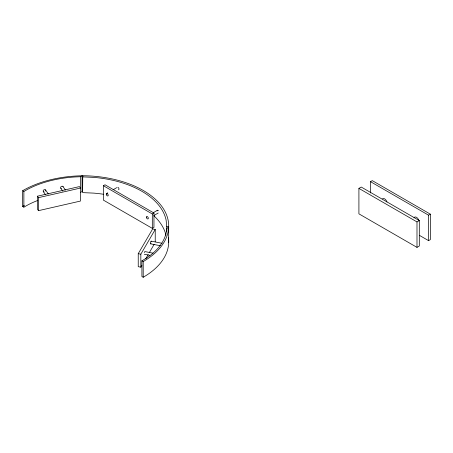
<?xml version="1.0" encoding="UTF-8"?>
<svg xmlns="http://www.w3.org/2000/svg" width="453" height="453" viewBox="0 0 453 453"><rect width="100%" height="100%" fill="white"/><g stroke="black" fill="none" stroke-linecap="round" stroke-linejoin="round"><path stroke-width="0.68" d="M143.21 277.259L143.21 261.551A87.044 50.255 0 0 0 168.686 227.151L166.812 228.34L166.455 231.392A82.565 47.673 0 0 1 145.594 258.64L141.919 260.849L141.919 276.562L143.21 277.259A87.044 50.255 0 0 0 168.686 242.865L168.697 226.63A87.044 50.255 0 0 0 82.769 175.741L82.616 192.616L93.839 193.12A85.062 49.111 0 0 1 103.38 194.241M141.885 265.379L140.832 267.185L138.239 266.681L138.239 253.674L152.638 228.975L155.232 229.478L155.232 241.794M140.832 267.185L140.832 254.178L155.232 229.478M145.747 258.748L148.205 254.529M149.264 252.723L154.179 244.292M103.392 185.73L105.028 184.784L153.952 213.035L153.952 227.423L152.321 228.363L103.392 200.118L103.392 185.73L152.321 213.98L153.952 213.035M106.568 193.533L107.763 192.842M113.142 189.739L116.727 187.667M153.233 212.723L157.418 210.305M154.009 215.441L158.193 213.029M358.912 188.391L361.239 187.049L419.308 220.577L419.308 246.024L416.987 247.366L358.912 213.839L358.912 188.391L416.987 221.919L419.308 220.577M370.492 192.972L370.492 181.659L372.281 180.628L430.35 214.156L430.35 239.609L428.566 240.639L419.399 235.345M370.492 181.659L428.566 215.186L430.35 214.156M37.797 200.441A83.205 48.035 0 0 0 27.695 205.005L23.873 207.163L23.873 191.449L27.695 189.292A83.205 48.035 0 0 1 75.096 176.953L80.424 176.727L82.067 175.787L82.067 191.5L80.424 192.434M37.446 196.194L79.422 186.596L80.43 188.069L38.454 197.661L37.446 196.194L37.446 209.201L38.454 210.668L80.43 201.07L80.424 176.727M82.616 176.88L93.839 177.383A85.062 49.111 0 0 1 166.132 220.198L166.727 226.693L168.697 226.63M151.126 241.166L162.112 243.301M150.69 243.856L160.3 245.724M144.79 251.562L153.029 253.165M144.354 254.252L149.847 255.322M138.239 253.674L140.832 254.178M141.919 260.849L143.21 261.551M23.873 207.163L22.65 206.421L22.65 190.707L23.873 191.449M62.99 186.545L65.391 190.045M60.776 188.171L62.78 191.087M45.56 189.949L48.358 194.031M43.346 191.574L45.351 194.49M428.566 215.186L428.566 240.639M416.987 221.919L416.987 247.366M166.812 228.34L166.812 231.075M166.727 226.693L166.727 231.477M152.321 213.98L152.321 228.363M82.769 175.741L82.769 177.106M38.454 197.661L38.454 210.668M382.462 198.85A3.703 2.135 60 0 1 386.975 201.976M414.031 217.859A3.703 2.135 60 0 1 416.398 217.276A3.703 2.135 60 0 1 418.866 220.481M168.437 237.763A87.044 50.255 0 0 1 168.697 242.366M153.98 215.871A85.062 49.111 0 0 1 165.991 235.3M22.65 206.421A87.044 50.255 0 0 1 24.337 205.458M22.65 190.707A87.044 50.255 0 0 1 82.067 175.787M117.757 187.282A1.37 0.793 60 0 1 118.907 188.601A1.37 0.793 60 0 1 118.499 189.762M157.134 210.934A1.37 0.793 60 0 1 157.854 210.266M158.103 210.373A1.37 0.793 60 0 1 158.352 210.56M44.122 191.919A1.37 1.042 -34.4 0 1 43.256 190.651A1.37 1.042 -34.4 0 1 44.994 189.62A1.37 1.042 -34.4 0 1 45.56 191.07M61.246 188.471A1.37 1.042 -34.4 0 1 61.104 186.647A1.37 1.042 -34.4 0 1 63.114 186.783M151.019 243.403A1.37 0.357 -79 0 1 150.475 243.448A1.37 0.357 -79 0 1 150.866 241.46A1.37 0.357 -79 0 1 151.342 241.76M144.264 252.644A1.37 0.357 -79 0 1 144.456 252.021M106.279 194.161A1.37 0.793 60 0 0 107.735 195.973A1.37 0.793 60 0 0 107.735 194.031A1.37 0.793 60 0 0 106.279 194.161M146.37 217.146A1.37 0.793 60 0 0 147.831 218.958A1.37 0.793 60 0 0 147.831 217.015A1.37 0.793 60 0 0 146.37 217.146"/></g></svg>
